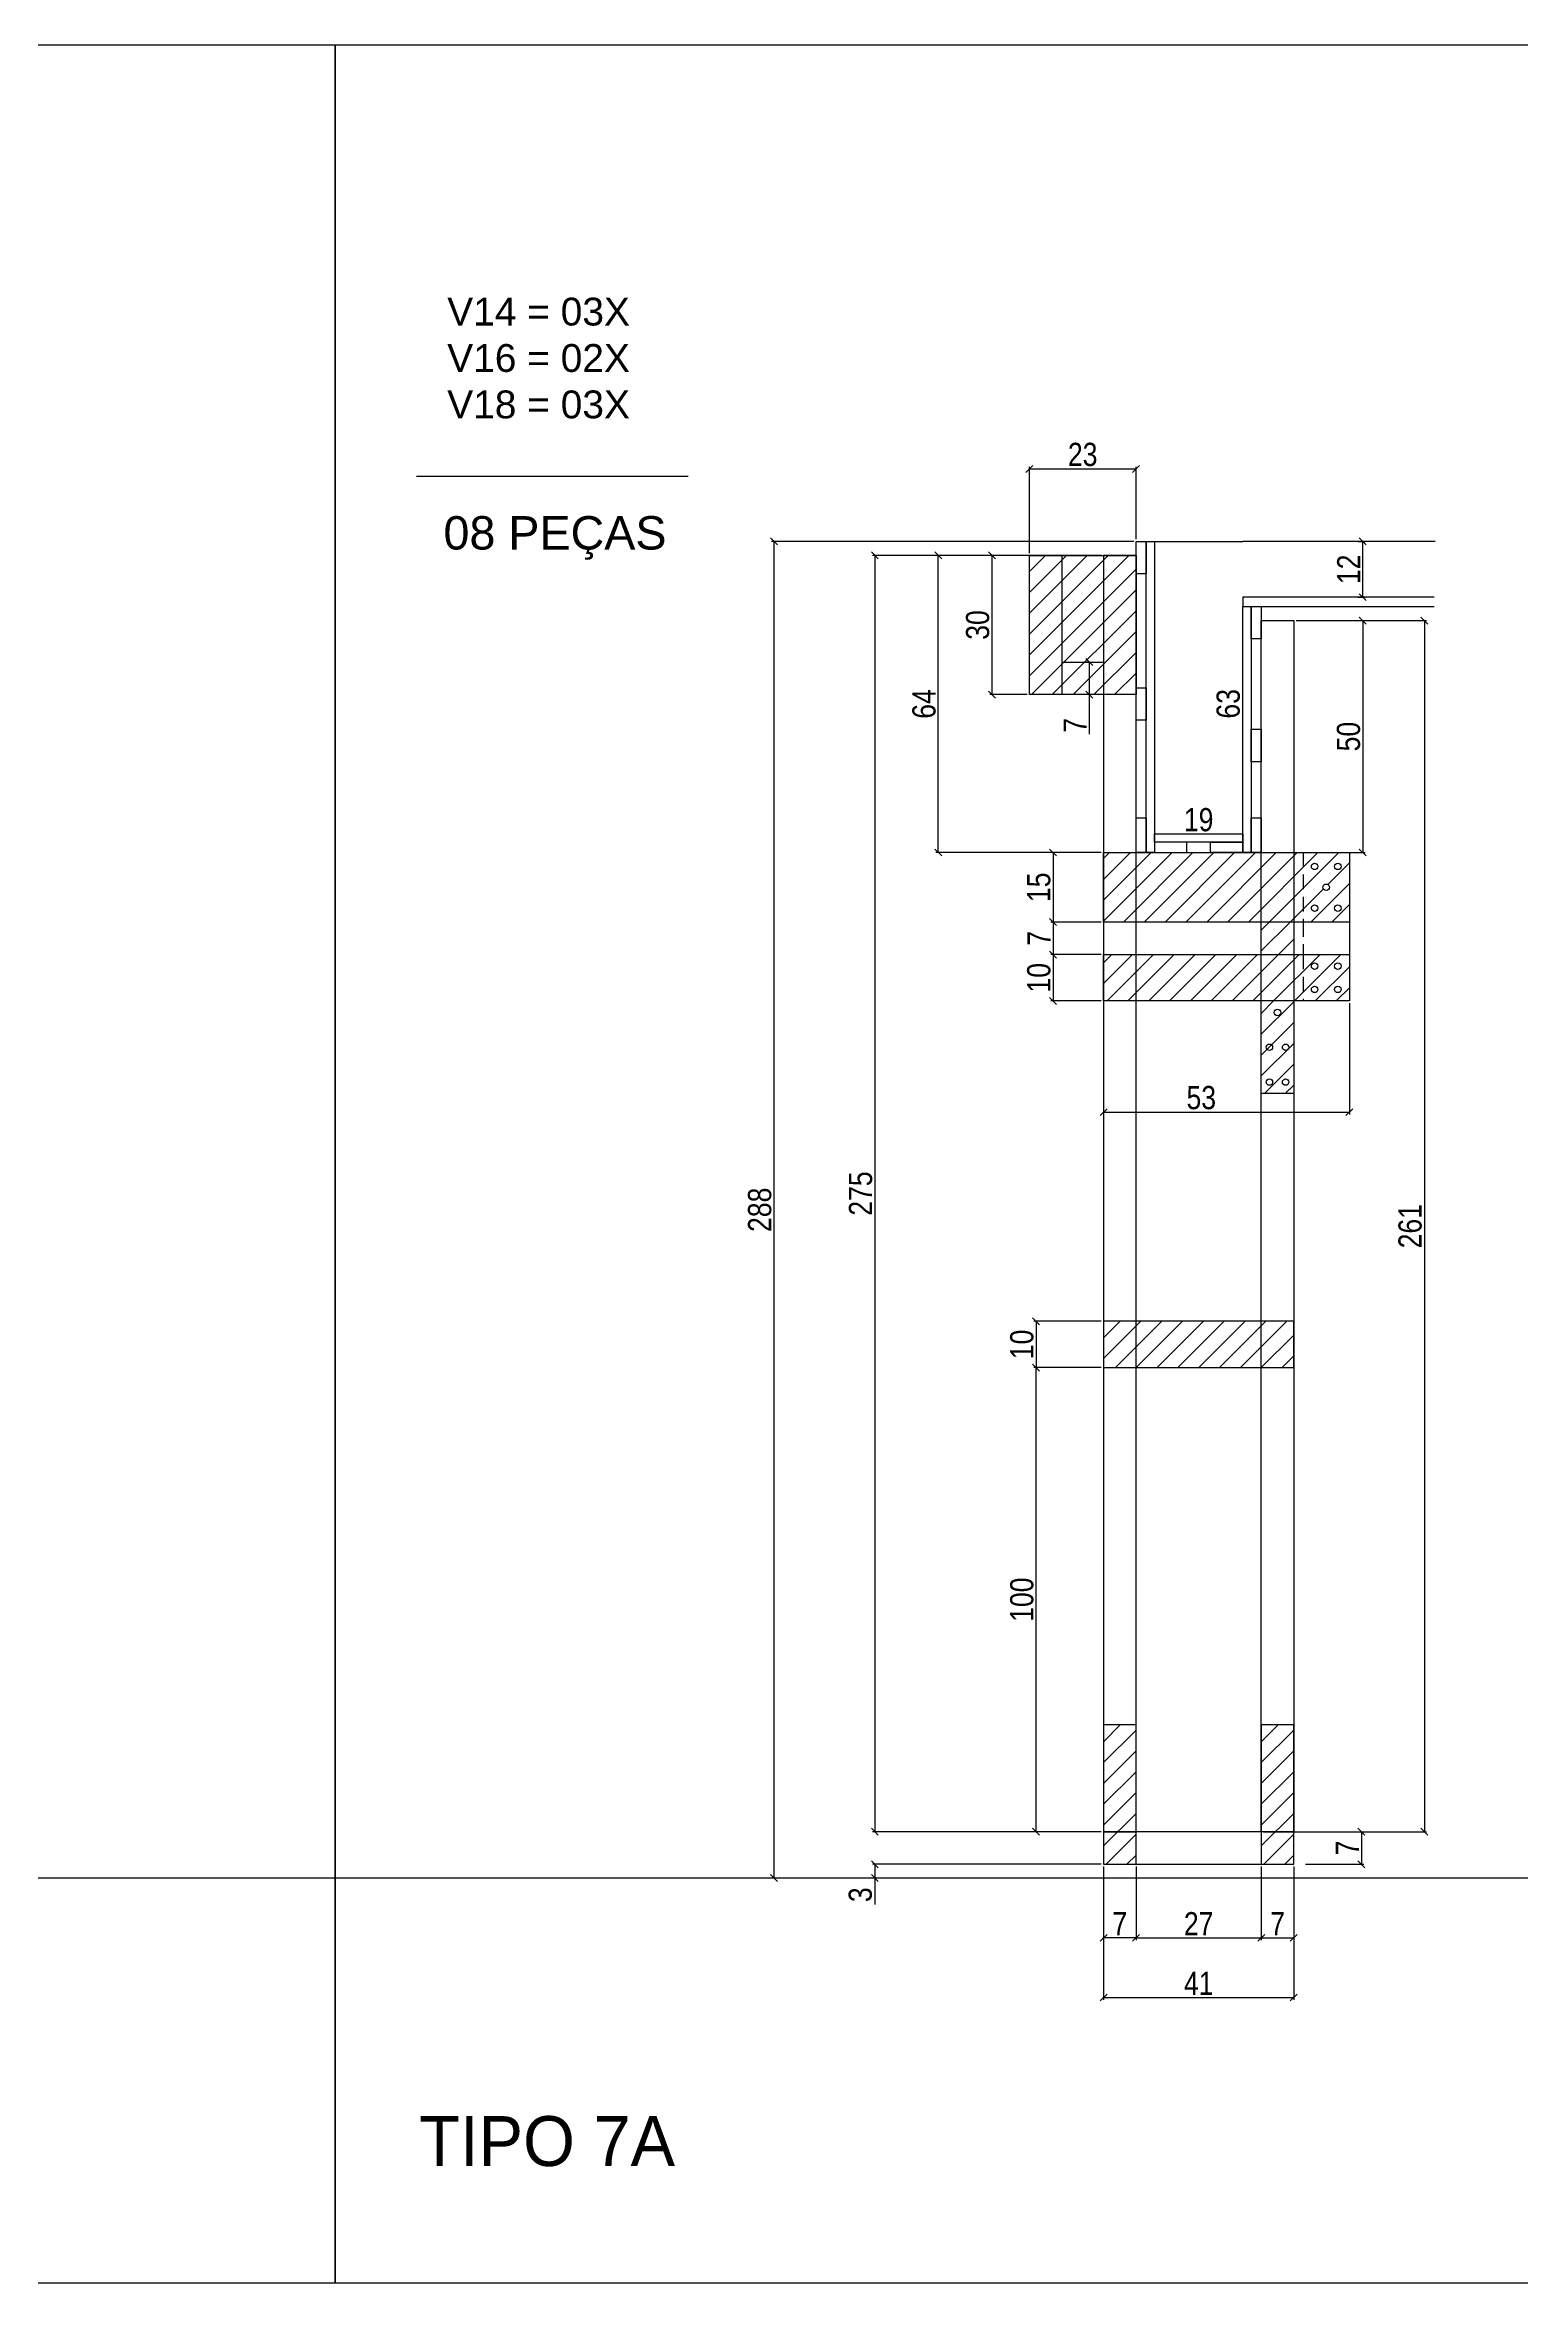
# Model space of a CAD drawing. Extents: x 23583 to 161354, y 153625 to 213918.
# Drawn here: x 30266 to 30903, y 211692 to 212657 of the extents above; entities that cross this region are included whole.
import ezdxf

# ---------------------------------------------------------------- set-up
doc = ezdxf.new("R2010")
doc.units = 0
doc.header["$PDMODE"] = 34
doc.header["$PDSIZE"] = 5
doc.linetypes.add('DASHED2', pattern=[9.525, 6.35, -3.175])
doc.layers.get('0').update_dxf_attribs({"linetype": 'CONTINUOUS'})
doc.layers.get('DEFPOINTS').update_dxf_attribs({"linetype": 'CONTINUOUS'})
for name, color, linetype in [('COTA', 241, 'CONTINUOUS'), ('detalhes', 4, 'CONTINUOUS'), ('HACHURA', 8, 'CONTINUOUS'), ('TIRAS REESCORAMENTO', 252, 'CONTINUOUS'), ('VIGAS', 3, 'CONTINUOUS')]:
    doc.layers.add(name, color=color, linetype=linetype)
doc.styles.add('COTA TECNICA 2X', font='techl___.ttf', dxfattribs={"height": 10})
doc.styles.add('R80-50', font='arial.ttf', dxfattribs={"height": 10})
doc.styles.add('ROMAS860', font='ROMAS860.SHX', dxfattribs={"height": 8.5})
doc.dimstyles.new('SECAO', dxfattribs={"dimscale": 0.333333, "dimtxt": 5, "dimasz": 9, "dimexe": 3, "dimexo": 3, "dimgap": 3, "dimtad": 1, "dimdec": 1, "dimlfac": 0.5, "dimzin": 12, "dimdsep": 46, "dimtxsty": 'COTA TECNICA 2X', "dimblk1": 'OBLIQUE', "dimblk2": 'OBLIQUE', "dimsah": 1, "dimcen": 0.9, "dimclrd": 4, "dimclre": 4, "dimclrt": 240, "dimadec": 1, "dimazin": 3, "dimtfac": 1, "dimtdec": 1, "dimtmove": 0, "dimatfit": 3, "dimfxl": 1, "dimtolj": 1, "dimtzin": 12, "dimarcsym": 0})
pattern_1 = [(45, (7131.006, 13985.694), (-4.49012806, 4.49012806), [])]

# ---------------------------------------------------------------- blocks, each defined once
blk = doc.blocks.new('_Oblique')
at = {"color": 0, "linetype": 'ByBlock', "lineweight": -2}
blk.add_line((-0.5, -0.5), (0.5, 0.5), dxfattribs=at)
blk = doc.blocks.new('*D2964')
at = {"layer": 'DEFPOINTS', "color": 0, "transparency": 16777216}
for p in [(30722.86, 212437.07), (30624.25, 211886.97), (30722.86, 211886.97)]:
    blk.add_point(p, dxfattribs=at)
at = {"layer": 'detalhes', "color": 4, "lineweight": -2, "transparency": 16777216}
for p, q in [((30721.86, 212437.07), (30623.25, 212437.07)), ((30624.25, 212437.07), (30624.25, 211886.97)), ((30721.86, 211886.97), (30623.25, 211886.97))]:
    blk.add_line(p, q, dxfattribs=at)
at = {"layer": 'detalhes', "color": 4, "lineweight": -2, "transparency": 16777216, "xscale": 3, "yscale": 3, "zscale": 3}
for p, rotation in [((30624.25, 212437.07), 90), ((30624.25, 211886.97), 270)]:
    blk.add_blockref('_Oblique', p, dxfattribs=dict(at, rotation=rotation))
at = {"layer": 'detalhes', "color": 240, "transparency": 16777216, "insert": (30618.14, 212162.02), "char_height": 10, "attachment_point": 5, "rotation": 90, "style": 'COTA TECNICA 2X'}
blk.add_mtext('\\A1;275', dxfattribs=at)
blk = doc.blocks.new('*D2965')
at = {"layer": 'DEFPOINTS', "color": 0, "transparency": 16777216}
for p in [(30722.86, 211872.97), (30804.86, 211872.97), (30804.86, 211815.52)]:
    blk.add_point(p, dxfattribs=at)
at = {"layer": 'detalhes', "color": 4, "lineweight": -2, "transparency": 16777216}
for p, q in [((30722.86, 211871.97), (30722.86, 211814.52)), ((30804.86, 211871.97), (30804.86, 211814.52)), ((30722.86, 211815.52), (30804.86, 211815.52))]:
    blk.add_line(p, q, dxfattribs=at)
at = {"layer": 'detalhes', "color": 4, "lineweight": -2, "transparency": 16777216, "xscale": 3, "yscale": 3, "zscale": 3, "rotation": 180}
blk.add_blockref('_Oblique', (30722.86, 211815.52), dxfattribs=at)
at = {"layer": 'detalhes', "color": 4, "lineweight": -2, "transparency": 16777216, "xscale": 3, "yscale": 3, "zscale": 3}
blk.add_blockref('_Oblique', (30804.86, 211815.52), dxfattribs=at)
at = {"layer": 'detalhes', "color": 240, "transparency": 16777216, "insert": (30763.86, 211821.59), "char_height": 10, "attachment_point": 5, "style": 'COTA TECNICA 2X'}
blk.add_mtext('\\A1;41', dxfattribs=at)
blk = doc.blocks.new('*D2966')
at = {"layer": 'DEFPOINTS', "color": 0, "transparency": 16777216}
for p in [(30736.86, 211872.97), (30790.86, 211872.97), (30790.86, 211841.24)]:
    blk.add_point(p, dxfattribs=at)
at = {"layer": 'detalhes', "color": 4, "lineweight": -2, "transparency": 16777216}
for p, q in [((30736.86, 211871.97), (30736.86, 211840.24)), ((30790.86, 211871.97), (30790.86, 211840.24)), ((30736.86, 211841.24), (30790.86, 211841.24))]:
    blk.add_line(p, q, dxfattribs=at)
at = {"layer": 'detalhes', "color": 4, "lineweight": -2, "transparency": 16777216, "xscale": 3, "yscale": 3, "zscale": 3, "rotation": 180}
blk.add_blockref('_Oblique', (30736.86, 211841.24), dxfattribs=at)
at = {"layer": 'detalhes', "color": 4, "lineweight": -2, "transparency": 16777216, "xscale": 3, "yscale": 3, "zscale": 3}
blk.add_blockref('_Oblique', (30790.86, 211841.24), dxfattribs=at)
at = {"layer": 'detalhes', "color": 240, "transparency": 16777216, "insert": (30763.86, 211847.31), "char_height": 10, "attachment_point": 5, "style": 'COTA TECNICA 2X'}
blk.add_mtext('\\A1;27', dxfattribs=at)
blk = doc.blocks.new('*D2967')
at = {"layer": 'DEFPOINTS', "color": 0, "transparency": 16777216}
for p in [(30790.86, 211841.24), (30804.86, 211841.24), (30804.86, 211841.24)]:
    blk.add_point(p, dxfattribs=at)
at = {"layer": 'detalhes', "color": 4, "lineweight": -2, "transparency": 16777216}
blk.add_line((30790.86, 211841.24), (30804.86, 211841.24), dxfattribs=at)
at = {"layer": 'detalhes', "color": 4, "lineweight": -2, "transparency": 16777216, "xscale": 3, "yscale": 3, "zscale": 3, "rotation": 180}
blk.add_blockref('_Oblique', (30790.86, 211841.24), dxfattribs=at)
at = {"layer": 'detalhes', "color": 4, "lineweight": -2, "transparency": 16777216, "xscale": 3, "yscale": 3, "zscale": 3}
blk.add_blockref('_Oblique', (30804.86, 211841.24), dxfattribs=at)
at = {"layer": 'detalhes', "color": 240, "transparency": 16777216, "insert": (30797.86, 211847.31), "char_height": 10, "attachment_point": 5, "style": 'COTA TECNICA 2X'}
blk.add_mtext('\\A1;7', dxfattribs=at)
blk = doc.blocks.new('*D2968')
at = {"layer": 'DEFPOINTS', "color": 0, "transparency": 16777216}
for p in [(30722.86, 211841.24), (30722.86, 211841.24), (30736.86, 211841.24)]:
    blk.add_point(p, dxfattribs=at)
at = {"layer": 'detalhes', "color": 4, "lineweight": -2, "transparency": 16777216}
blk.add_line((30736.86, 211841.24), (30722.86, 211841.24), dxfattribs=at)
at = {"layer": 'detalhes', "color": 4, "lineweight": -2, "transparency": 16777216, "xscale": 3, "yscale": 3, "zscale": 3, "rotation": 180}
blk.add_blockref('_Oblique', (30722.86, 211841.24), dxfattribs=at)
at = {"layer": 'detalhes', "color": 4, "lineweight": -2, "transparency": 16777216, "xscale": 3, "yscale": 3, "zscale": 3}
blk.add_blockref('_Oblique', (30736.86, 211841.24), dxfattribs=at)
at = {"layer": 'detalhes', "color": 240, "transparency": 16777216, "insert": (30729.86, 211847.31), "char_height": 10, "attachment_point": 5, "style": 'COTA TECNICA 2X'}
blk.add_mtext('\\A1;7', dxfattribs=at)
blk = doc.blocks.new('*D2969')
at = {"layer": 'DEFPOINTS', "color": 0, "transparency": 16777216}
for p in [(30722.86, 212106.99), (30693.76, 212086.99), (30722.86, 212086.99)]:
    blk.add_point(p, dxfattribs=at)
at = {"layer": 'detalhes', "color": 4, "lineweight": -2, "transparency": 16777216}
for p, q in [((30721.86, 212106.99), (30692.76, 212106.99)), ((30693.76, 212106.99), (30693.76, 212086.99)), ((30721.86, 212086.99), (30692.76, 212086.99))]:
    blk.add_line(p, q, dxfattribs=at)
at = {"layer": 'detalhes', "color": 4, "lineweight": -2, "transparency": 16777216, "xscale": 3, "yscale": 3, "zscale": 3}
for p, rotation in [((30693.76, 212106.99), 90), ((30693.76, 212086.99), 270)]:
    blk.add_blockref('_Oblique', p, dxfattribs=dict(at, rotation=rotation))
at = {"layer": 'detalhes', "color": 240, "transparency": 16777216, "insert": (30687.66, 212096.99), "char_height": 10, "attachment_point": 5, "rotation": 90, "style": 'COTA TECNICA 2X'}
blk.add_mtext('\\A1;10', dxfattribs=at)
blk = doc.blocks.new('*D2970')
at = {"layer": 'DEFPOINTS', "color": 0, "transparency": 16777216}
for p in [(30651.59, 212437.07), (30722.86, 212437.07), (30722.86, 212309.02)]:
    blk.add_point(p, dxfattribs=at)
at = {"layer": 'detalhes', "color": 4, "lineweight": -2, "transparency": 16777216}
for p, q in [((30721.86, 212437.07), (30650.59, 212437.07)), ((30651.59, 212309.02), (30651.59, 212437.07)), ((30721.86, 212309.02), (30650.59, 212309.02))]:
    blk.add_line(p, q, dxfattribs=at)
at = {"layer": 'detalhes', "color": 4, "lineweight": -2, "transparency": 16777216, "xscale": 3, "yscale": 3, "zscale": 3}
for p, rotation in [((30651.59, 212437.07), 90), ((30651.59, 212309.02), 270)]:
    blk.add_blockref('_Oblique', p, dxfattribs=dict(at, rotation=rotation))
at = {"layer": 'detalhes', "color": 240, "transparency": 16777216, "insert": (30645.49, 212373.04), "char_height": 10, "attachment_point": 5, "rotation": 90, "style": 'COTA TECNICA 2X'}
blk.add_mtext('\\A1;64', dxfattribs=at)
blk = doc.blocks.new('*D2971')
at = {"layer": 'DEFPOINTS', "color": 0, "transparency": 16777216}
for p in [(30804.86, 212408.94), (30804.86, 212309.02), (30834.61, 212309.02)]:
    blk.add_point(p, dxfattribs=at)
at = {"layer": 'detalhes', "color": 4, "lineweight": -2, "transparency": 16777216}
for p, q in [((30805.86, 212408.94), (30835.61, 212408.94)), ((30834.61, 212408.94), (30834.61, 212309.02)), ((30805.86, 212309.02), (30835.61, 212309.02))]:
    blk.add_line(p, q, dxfattribs=at)
at = {"layer": 'detalhes', "color": 4, "lineweight": -2, "transparency": 16777216, "xscale": 3, "yscale": 3, "zscale": 3}
for p, rotation in [((30834.61, 212408.94), 90), ((30834.61, 212309.02), 270)]:
    blk.add_blockref('_Oblique', p, dxfattribs=dict(at, rotation=rotation))
at = {"layer": 'detalhes', "color": 240, "transparency": 16777216, "insert": (30828.5, 212358.98), "char_height": 10, "attachment_point": 5, "rotation": 90, "style": 'COTA TECNICA 2X'}
blk.add_mtext('\\A1;50', dxfattribs=at)
blk = doc.blocks.new('*D2972')
at = {"layer": 'DEFPOINTS', "color": 0, "transparency": 16777216}
for p in [(30736.86, 212443.07), (30580.75, 211866.97), (30722.86, 211866.97)]:
    blk.add_point(p, dxfattribs=at)
at = {"layer": 'detalhes', "color": 4, "lineweight": -2, "transparency": 16777216}
for p, q in [((30735.86, 212443.07), (30579.75, 212443.07)), ((30580.75, 212443.07), (30580.75, 211866.97)), ((30721.86, 211866.97), (30579.75, 211866.97))]:
    blk.add_line(p, q, dxfattribs=at)
at = {"layer": 'detalhes', "color": 4, "lineweight": -2, "transparency": 16777216, "xscale": 3, "yscale": 3, "zscale": 3}
for p, rotation in [((30580.75, 212443.07), 90), ((30580.75, 211866.97), 270)]:
    blk.add_blockref('_Oblique', p, dxfattribs=dict(at, rotation=rotation))
at = {"layer": 'detalhes', "color": 240, "transparency": 16777216, "insert": (30574.65, 212155.02), "char_height": 10, "attachment_point": 5, "rotation": 90, "style": 'COTA TECNICA 2X'}
blk.add_mtext('\\A1;288', dxfattribs=at)
blk = doc.blocks.new('*D2973')
at = {"layer": 'DEFPOINTS', "color": 0, "transparency": 16777216}
for p in [(30624.25, 211866.97), (30722.86, 211872.97), (30722.86, 211866.97)]:
    blk.add_point(p, dxfattribs=at)
at = {"layer": 'detalhes', "color": 4, "lineweight": -2, "transparency": 16777216}
for p, q in [((30721.86, 211872.97), (30623.25, 211872.97)), ((30721.86, 211866.97), (30623.25, 211866.97)), ((30624.25, 211872.97), (30624.25, 211866.97)), ((30624.25, 211866.97), (30624.25, 211855.64))]:
    blk.add_line(p, q, dxfattribs=at)
at = {"layer": 'detalhes', "color": 4, "lineweight": -2, "transparency": 16777216, "xscale": 3, "yscale": 3, "zscale": 3}
for p, rotation in [((30624.25, 211872.97), 90), ((30624.25, 211866.97), 270)]:
    blk.add_blockref('_Oblique', p, dxfattribs=dict(at, rotation=rotation))
at = {"layer": 'detalhes', "color": 240, "transparency": 16777216, "insert": (30618.03, 211859.81), "char_height": 10, "attachment_point": 5, "rotation": 90, "style": 'COTA TECNICA 2X'}
blk.add_mtext('\\A1;3', dxfattribs=at)
blk = doc.blocks.new('*D2974')
at = {"layer": 'DEFPOINTS', "color": 0, "transparency": 16777216}
for p in [(30759.9, 212443.07), (30782.86, 212443.07), (30759.9, 212317.02)]:
    blk.add_point(p, dxfattribs=at)
at = {"layer": 'detalhes', "color": 240, "transparency": 16777216, "insert": (30776.64, 212373.11), "char_height": 10, "attachment_point": 5, "rotation": 90, "style": 'COTA TECNICA 2X'}
blk.add_mtext('\\A1;63', dxfattribs=at)
blk = doc.blocks.new('*D2975')
at = {"layer": 'DEFPOINTS', "color": 0, "transparency": 16777216}
for p in [(30744.86, 212317.02), (30782.86, 212317.02), (30782.86, 212317.02)]:
    blk.add_point(p, dxfattribs=at)
at = {"layer": 'detalhes', "color": 240, "transparency": 16777216, "insert": (30763.86, 212323.1), "char_height": 10, "attachment_point": 5, "style": 'COTA TECNICA 2X'}
blk.add_mtext('\\A1;19', dxfattribs=at)
blk = doc.blocks.new('*D2976')
at = {"layer": 'DEFPOINTS', "color": 0, "transparency": 16777216}
for p in [(30693.76, 212086.99), (30722.86, 212086.99), (30721.86, 211886.97)]:
    blk.add_point(p, dxfattribs=at)
at = {"layer": 'detalhes', "color": 4, "lineweight": -2, "transparency": 16777216}
for p, q in [((30721.86, 212086.99), (30692.76, 212086.99)), ((30693.76, 211886.97), (30693.76, 212086.99)), ((30720.86, 211886.97), (30692.76, 211886.97))]:
    blk.add_line(p, q, dxfattribs=at)
at = {"layer": 'detalhes', "color": 4, "lineweight": -2, "transparency": 16777216, "xscale": 3, "yscale": 3, "zscale": 3}
for p, rotation in [((30693.76, 212086.99), 90), ((30693.76, 211886.97), 270)]:
    blk.add_blockref('_Oblique', p, dxfattribs=dict(at, rotation=rotation))
at = {"layer": 'detalhes', "color": 240, "transparency": 16777216, "insert": (30687.66, 211986.98), "char_height": 10, "attachment_point": 5, "rotation": 90, "style": 'COTA TECNICA 2X'}
blk.add_mtext('\\A1;100', dxfattribs=at)
blk = doc.blocks.new('*D2977')
at = {"layer": 'DEFPOINTS', "color": 0, "transparency": 16777216}
for p in [(30722.86, 212269.02), (30828.86, 212245.02), (30828.86, 212197.1)]:
    blk.add_point(p, dxfattribs=at)
at = {"layer": 'detalhes', "color": 4, "lineweight": -2, "transparency": 16777216}
for p, q in [((30722.86, 212268.02), (30722.86, 212196.1)), ((30828.86, 212244.02), (30828.86, 212196.1)), ((30722.86, 212197.1), (30828.86, 212197.1))]:
    blk.add_line(p, q, dxfattribs=at)
at = {"layer": 'detalhes', "color": 4, "lineweight": -2, "transparency": 16777216, "xscale": 3, "yscale": 3, "zscale": 3, "rotation": 180}
blk.add_blockref('_Oblique', (30722.86, 212197.1), dxfattribs=at)
at = {"layer": 'detalhes', "color": 4, "lineweight": -2, "transparency": 16777216, "xscale": 3, "yscale": 3, "zscale": 3}
blk.add_blockref('_Oblique', (30828.86, 212197.1), dxfattribs=at)
at = {"layer": 'detalhes', "color": 240, "transparency": 16777216, "insert": (30764.99, 212203.31), "char_height": 10, "attachment_point": 5, "style": 'COTA TECNICA 2X'}
blk.add_mtext('\\A1;53', dxfattribs=at)
blk = doc.blocks.new('*D2978')
at = {"layer": 'DEFPOINTS', "color": 0, "transparency": 16777216}
for p in [(30831.46, 212443.07), (30834.61, 212443.07), (30831.46, 212419.07)]:
    blk.add_point(p, dxfattribs=at)
at = {"layer": 'detalhes', "color": 4, "lineweight": -2, "transparency": 16777216}
for p, q in [((30832.46, 212443.07), (30835.61, 212443.07)), ((30834.61, 212419.07), (30834.61, 212443.07)), ((30832.46, 212419.07), (30835.61, 212419.07))]:
    blk.add_line(p, q, dxfattribs=at)
at = {"layer": 'detalhes', "color": 4, "lineweight": -2, "transparency": 16777216, "xscale": 3, "yscale": 3, "zscale": 3}
for p, rotation in [((30834.61, 212443.07), 90), ((30834.61, 212419.07), 270)]:
    blk.add_blockref('_Oblique', p, dxfattribs=dict(at, rotation=rotation))
at = {"layer": 'detalhes', "color": 240, "transparency": 16777216, "insert": (30828.55, 212431.07), "char_height": 10, "attachment_point": 5, "rotation": 90, "style": 'COTA TECNICA 2X'}
blk.add_mtext('\\A1;12', dxfattribs=at)
blk = doc.blocks.new('*D2979')
at = {"layer": 'DEFPOINTS', "color": 0, "transparency": 16777216}
for p in [(30805.86, 212408.94), (30805.86, 211886.97), (30861.15, 211886.97)]:
    blk.add_point(p, dxfattribs=at)
at = {"layer": 'detalhes', "color": 4, "lineweight": -2, "transparency": 16777216}
for p, q in [((30806.86, 212408.94), (30862.15, 212408.94)), ((30861.15, 212408.94), (30861.15, 211886.97)), ((30806.86, 211886.97), (30862.15, 211886.97))]:
    blk.add_line(p, q, dxfattribs=at)
at = {"layer": 'detalhes', "color": 4, "lineweight": -2, "transparency": 16777216, "xscale": 3, "yscale": 3, "zscale": 3}
for p, rotation in [((30861.15, 212408.94), 90), ((30861.15, 211886.97), 270)]:
    blk.add_blockref('_Oblique', p, dxfattribs=dict(at, rotation=rotation))
at = {"layer": 'detalhes', "color": 240, "transparency": 16777216, "insert": (30855.05, 212147.96), "char_height": 10, "attachment_point": 5, "rotation": 90, "style": 'COTA TECNICA 2X'}
blk.add_mtext('\\A1;261', dxfattribs=at)
blk = doc.blocks.new('*D2980')
at = {"layer": 'DEFPOINTS', "color": 0, "transparency": 16777216}
for p in [(30790.86, 211886.97), (30808.91, 211872.97), (30834.01, 211872.97)]:
    blk.add_point(p, dxfattribs=at)
at = {"layer": 'detalhes', "color": 4, "lineweight": -2, "transparency": 16777216}
for p, q in [((30791.86, 211886.97), (30835.01, 211886.97)), ((30834.01, 211886.97), (30834.01, 211872.97)), ((30809.91, 211872.97), (30835.01, 211872.97))]:
    blk.add_line(p, q, dxfattribs=at)
at = {"layer": 'detalhes', "color": 4, "lineweight": -2, "transparency": 16777216, "xscale": 3, "yscale": 3, "zscale": 3}
for p, rotation in [((30834.01, 211886.97), 90), ((30834.01, 211872.97), 270)]:
    blk.add_blockref('_Oblique', p, dxfattribs=dict(at, rotation=rotation))
at = {"layer": 'detalhes', "color": 240, "transparency": 16777216, "insert": (30827.93, 211879.97), "char_height": 10, "attachment_point": 5, "rotation": 90, "style": 'COTA TECNICA 2X'}
blk.add_mtext('\\A1;7', dxfattribs=at)
blk = doc.blocks.new('*D2981')
at = {"layer": 'DEFPOINTS', "color": 0, "transparency": 16777216}
for p in [(30722.86, 212309.02), (30701.09, 212279.02), (30722.86, 212279.02)]:
    blk.add_point(p, dxfattribs=at)
at = {"layer": 'detalhes', "color": 4, "lineweight": -2, "transparency": 16777216}
for p, q in [((30721.86, 212309.02), (30700.09, 212309.02)), ((30701.09, 212309.02), (30701.09, 212279.02)), ((30721.86, 212279.02), (30700.09, 212279.02))]:
    blk.add_line(p, q, dxfattribs=at)
at = {"layer": 'detalhes', "color": 4, "lineweight": -2, "transparency": 16777216, "xscale": 3, "yscale": 3, "zscale": 3}
for p, rotation in [((30701.09, 212309.02), 90), ((30701.09, 212279.02), 270)]:
    blk.add_blockref('_Oblique', p, dxfattribs=dict(at, rotation=rotation))
at = {"layer": 'detalhes', "color": 240, "transparency": 16777216, "insert": (30694.98, 212294.02), "char_height": 10, "attachment_point": 5, "rotation": 90, "style": 'COTA TECNICA 2X'}
blk.add_mtext('\\A1;15', dxfattribs=at)
blk = doc.blocks.new('*D2982')
at = {"layer": 'DEFPOINTS', "color": 0, "transparency": 16777216}
for p in [(30722.86, 212265.02), (30701.09, 212245.02), (30722.86, 212245.02)]:
    blk.add_point(p, dxfattribs=at)
at = {"layer": 'detalhes', "color": 4, "lineweight": -2, "transparency": 16777216}
for p, q in [((30721.86, 212265.02), (30700.09, 212265.02)), ((30701.09, 212265.02), (30701.09, 212245.02)), ((30721.86, 212245.02), (30700.09, 212245.02))]:
    blk.add_line(p, q, dxfattribs=at)
at = {"layer": 'detalhes', "color": 4, "lineweight": -2, "transparency": 16777216, "xscale": 3, "yscale": 3, "zscale": 3}
for p, rotation in [((30701.09, 212265.02), 90), ((30701.09, 212245.02), 270)]:
    blk.add_blockref('_Oblique', p, dxfattribs=dict(at, rotation=rotation))
at = {"layer": 'detalhes', "color": 240, "transparency": 16777216, "insert": (30694.99, 212255.02), "char_height": 10, "attachment_point": 5, "rotation": 90, "style": 'COTA TECNICA 2X'}
blk.add_mtext('\\A1;10', dxfattribs=at)
blk = doc.blocks.new('*D2983')
at = {"layer": 'DEFPOINTS', "color": 0, "transparency": 16777216}
for p in [(30722.86, 212279.02), (30701.09, 212265.02), (30722.86, 212265.02)]:
    blk.add_point(p, dxfattribs=at)
at = {"layer": 'detalhes', "color": 4, "lineweight": -2, "transparency": 16777216}
for p, q in [((30721.86, 212279.02), (30700.09, 212279.02)), ((30701.09, 212279.02), (30701.09, 212265.02)), ((30721.86, 212265.02), (30700.09, 212265.02))]:
    blk.add_line(p, q, dxfattribs=at)
at = {"layer": 'detalhes', "color": 4, "lineweight": -2, "transparency": 16777216, "xscale": 3, "yscale": 3, "zscale": 3}
for p, rotation in [((30701.09, 212279.02), 90), ((30701.09, 212265.02), 270)]:
    blk.add_blockref('_Oblique', p, dxfattribs=dict(at, rotation=rotation))
at = {"layer": 'detalhes', "color": 240, "transparency": 16777216, "insert": (30695.01, 212272.02), "char_height": 10, "attachment_point": 5, "rotation": 90, "style": 'COTA TECNICA 2X'}
blk.add_mtext('\\A1;7', dxfattribs=at)
blk = doc.blocks.new('*D2984')
at = {"layer": 'DEFPOINTS', "color": 0, "transparency": 16777216}
for p in [(30674.82, 212437.07), (30690.86, 212437.07), (30690.86, 212377.07)]:
    blk.add_point(p, dxfattribs=at)
at = {"layer": 'detalhes', "color": 4, "lineweight": -2, "transparency": 16777216}
for p, q in [((30689.86, 212437.07), (30673.82, 212437.07)), ((30674.82, 212377.07), (30674.82, 212437.07)), ((30689.86, 212377.07), (30673.82, 212377.07))]:
    blk.add_line(p, q, dxfattribs=at)
at = {"layer": 'detalhes', "color": 4, "lineweight": -2, "transparency": 16777216, "xscale": 3, "yscale": 3, "zscale": 3}
for p, rotation in [((30674.82, 212437.07), 90), ((30674.82, 212377.07), 270)]:
    blk.add_blockref('_Oblique', p, dxfattribs=dict(at, rotation=rotation))
at = {"layer": 'detalhes', "color": 240, "transparency": 16777216, "insert": (30668.6, 212407.07), "char_height": 10, "attachment_point": 5, "rotation": 90, "style": 'COTA TECNICA 2X'}
blk.add_mtext('\\A1;30', dxfattribs=at)
blk = doc.blocks.new('*D2985')
at = {"layer": 'DEFPOINTS', "color": 0, "transparency": 16777216}
for p in [(30736.86, 212474.31), (30690.86, 212437.07), (30736.86, 212443.07)]:
    blk.add_point(p, dxfattribs=at)
at = {"layer": 'detalhes', "color": 4, "lineweight": -2, "transparency": 16777216}
for p, q in [((30690.86, 212438.07), (30690.86, 212475.31)), ((30736.86, 212444.07), (30736.86, 212475.31)), ((30690.86, 212474.31), (30736.86, 212474.31))]:
    blk.add_line(p, q, dxfattribs=at)
at = {"layer": 'detalhes', "color": 4, "lineweight": -2, "transparency": 16777216, "xscale": 3, "yscale": 3, "zscale": 3, "rotation": 180}
blk.add_blockref('_Oblique', (30690.86, 212474.31), dxfattribs=at)
at = {"layer": 'detalhes', "color": 4, "lineweight": -2, "transparency": 16777216, "xscale": 3, "yscale": 3, "zscale": 3}
blk.add_blockref('_Oblique', (30736.86, 212474.31), dxfattribs=at)
at = {"layer": 'detalhes', "color": 240, "transparency": 16777216, "insert": (30713.86, 212480.53), "char_height": 10, "attachment_point": 5, "style": 'COTA TECNICA 2X'}
blk.add_mtext('\\A1;23', dxfattribs=at)
blk = doc.blocks.new('*D2986')
at = {"layer": 'DEFPOINTS', "color": 0, "transparency": 16777216}
for p in [(30717.23, 212391.07), (30716.67, 212377.07), (30717.23, 212377.07)]:
    blk.add_point(p, dxfattribs=at)
at = {"layer": 'detalhes', "color": 4, "lineweight": -2, "transparency": 16777216}
for p, q in [((30716.23, 212391.07), (30715.67, 212391.07)), ((30716.67, 212391.07), (30716.67, 212377.07)), ((30716.23, 212377.07), (30715.67, 212377.07)), ((30716.67, 212377.07), (30716.67, 212359.96))]:
    blk.add_line(p, q, dxfattribs=at)
at = {"layer": 'detalhes', "color": 4, "lineweight": -2, "transparency": 16777216, "xscale": 3, "yscale": 3, "zscale": 3}
for p, rotation in [((30716.67, 212391.07), 90), ((30716.67, 212377.07), 270)]:
    blk.add_blockref('_Oblique', p, dxfattribs=dict(at, rotation=rotation))
at = {"layer": 'detalhes', "color": 240, "transparency": 16777216, "insert": (30710.59, 212363.82), "char_height": 10, "attachment_point": 5, "rotation": 90, "style": 'COTA TECNICA 2X'}
blk.add_mtext('\\A1;7', dxfattribs=at)

msp = doc.modelspace()

# ---------------------------------------------------------------- hatches: boundary and pattern name
at = {"layer": 'COTA'}
h = msp.add_hatch(dxfattribs=at)
h.set_pattern_fill('ANSI31', color=256, scale=2, style=0)
h.set_pattern_definition([(45, (11079.93, 207313.293), (-4.490128, 4.490128), [])])
h.paths.add_polyline_path([(30736.86, 212377.07), (30690.86, 212377.07), (30690.86, 212437.07), (30736.86, 212437.07)])
h = msp.add_hatch(dxfattribs=at)
h.set_pattern_fill('ANSI31', color=256, scale=2, style=0)
h.set_pattern_definition(pattern_1)
h.paths.add_polyline_path([(30828.86, 212309.02), (30722.86, 212309.02), (30722.86, 212279.02), (30828.86, 212279.02)])
edge = h.paths.add_edge_path(flags=16)
edge.add_arc((30813.86, 212285.02), 1.4, 0, 360)
edge = h.paths.add_edge_path(flags=16)
edge.add_arc((30818.86, 212294.02), 1.4, 0, 360)
edge = h.paths.add_edge_path(flags=16)
edge.add_arc((30813.86, 212303.02), 1.4, 0, 360)
edge = h.paths.add_edge_path(flags=16)
edge.add_arc((30823.86, 212285.02), 1.4, 0, 360)
edge = h.paths.add_edge_path(flags=16)
edge.add_arc((30823.86, 212303.02), 1.4, 0, 360)
h = msp.add_hatch(dxfattribs=at)
h.set_pattern_fill('ANSI31', color=256, scale=2, style=0)
h.set_pattern_definition(pattern_1)
h.paths.add_polyline_path([(30790.86, 212279.02), (30790.86, 212265.02), (30804.86, 212265.02), (30804.86, 212279.02)])
h = msp.add_hatch(dxfattribs=at)
h.set_pattern_fill('ANSI31', color=256, scale=2, style=0)
h.set_pattern_definition(pattern_1)
h.paths.add_polyline_path([(30828.86, 212265.02), (30722.86, 212265.02), (30722.86, 212245.02), (30828.86, 212245.02)])
edge = h.paths.add_edge_path(flags=16)
edge.add_arc((30813.86, 212260.02), 1.4, 0, 360)
edge = h.paths.add_edge_path(flags=16)
edge.add_arc((30813.86, 212250.02), 1.4, 0, 360)
edge = h.paths.add_edge_path(flags=16)
edge.add_arc((30823.86, 212260.02), 1.4, 0, 360)
edge = h.paths.add_edge_path(flags=16)
edge.add_arc((30823.86, 212250.02), 1.4, 0, 360)
h = msp.add_hatch(dxfattribs=at)
h.set_pattern_fill('ANSI31', color=256, scale=2, style=0)
h.set_pattern_definition(pattern_1)
h.paths.add_polyline_path([(30790.86, 212205.08), (30804.86, 212205.08), (30804.86, 212245.02), (30790.86, 212245.02)])
h = msp.add_hatch(dxfattribs=at)
h.set_pattern_fill('ANSI31', color=256, scale=2, style=0)
h.set_pattern_definition(pattern_1)
h.paths.add_polyline_path([(30804.86, 212106.99), (30722.86, 212106.99), (30722.86, 212086.99), (30804.86, 212086.99)])
h = msp.add_hatch(dxfattribs=at)
h.set_pattern_fill('ANSI31', color=256, scale=2, style=0)
h.set_pattern_definition([(45, (10878.639, 206063.7836), (-4.490128, 4.490128), [])])
h.paths.add_polyline_path([(30722.86, 211872.97), (30736.86, 211872.97), (30736.86, 211932.97), (30722.86, 211932.97)])
h = msp.add_hatch(dxfattribs=at)
h.set_pattern_fill('ANSI31', color=256, scale=2, style=0)
h.set_pattern_definition([(45, (10946.639, 206063.7836), (-4.490128, 4.490128), [])])
h.paths.add_polyline_path([(30790.86, 211872.97), (30804.86, 211872.97), (30804.86, 211932.97), (30790.86, 211932.97)])

# ---------------------------------------------------------------- linework, layer by layer
at = {"linetype": 'Continuous'}
for p, q in [((30704.86, 212437.07), (30704.86, 212377.07)), ((30704.86, 212391.07), (30722.86, 212391.07)), ((30828.86, 212279.02), (30828.86, 212265.02))]:
    msp.add_line(p, q, dxfattribs=at)
msp.add_line((30804.86, 212205.08), (30790.86, 212205.08))
for points in [[(30736.86, 212377.07), (30690.86, 212377.07), (30690.86, 212437.07), (30736.86, 212437.07)], [(30722.86, 211886.97), (30736.86, 211886.97), (30736.86, 212437.07), (30722.86, 212437.07)], [(30804.86, 211886.97), (30790.86, 211886.97), (30790.86, 212408.94), (30804.86, 212408.94)], [(30828.86, 212279.02), (30722.86, 212279.02), (30722.86, 212309.02), (30828.86, 212309.02)], [(30828.86, 212245.02), (30722.86, 212245.02), (30722.86, 212265.02), (30828.86, 212265.02)], [(30722.86, 211872.97), (30736.86, 211872.97), (30736.86, 211932.97), (30722.86, 211932.97)], [(30790.86, 211872.97), (30804.86, 211872.97), (30804.86, 211932.97), (30790.86, 211932.97)]]:
    msp.add_lwpolyline(points, close=True, dxfattribs=at)
for points in [[(30722.86, 212086.99), (30804.86, 212086.99), (30804.86, 212106.99), (30722.86, 212106.99), (30722.86, 212086.99)], [(30744.86, 211872.97), (30804.86, 211872.97), (30804.86, 211886.97), (30722.86, 211886.97), (30722.86, 211872.97), (30744.86, 211872.97)]]:
    msp.add_lwpolyline(points, dxfattribs=at)
for centre in [(30813.86, 212303.02), (30823.86, 212303.02), (30818.86, 212294.02), (30813.86, 212285.02), (30823.86, 212285.02), (30813.86, 212260.02), (30823.86, 212260.02), (30813.86, 212250.02), (30823.86, 212250.02), (30797.86, 212240.02), (30794.36, 212225.05), (30801.36, 212225.05), (30794.36, 212210.08), (30801.36, 212210.08)]:
    msp.add_circle(centre, 1.4)
at = {"layer": 'COTA', "linetype": 'DASHED2'}
for p, q in [((30808.86, 212309.02), (30808.86, 212279.02)), ((30808.86, 212279.02), (30808.86, 212265.02)), ((30808.86, 212265.02), (30808.86, 212245.02))]:
    msp.add_line(p, q, dxfattribs=at)
at = {"layer": 'HACHURA', "color": 7}
msp.add_line((30426.6, 212471.28), (30543.75, 212471.28), dxfattribs=at)
at = {"layer": 'TIRAS REESCORAMENTO', "linetype": 'ByBlock'}
for p, q in [((30744.86, 212443.07), (30782.86, 212443.07)), ((30865.82, 212443.07), (30782.86, 212443.07)), ((30782.86, 212415.07), (30865.34, 212415.07)), ((34975.73, 211866.97), (29767.28, 211866.97))]:
    msp.add_line(p, q, dxfattribs=at)
for points in [[(30736.86, 212443.07), (30741.26, 212443.07), (30741.26, 212429.07), (30736.86, 212429.07)], [(30786.46, 212415.07), (30790.86, 212415.07), (30790.86, 212401.07), (30786.46, 212401.07)], [(30736.86, 212380.04), (30741.26, 212380.04), (30741.26, 212366.04), (30736.86, 212366.04)], [(30786.46, 212362.1), (30790.86, 212362.1), (30790.86, 212348.1), (30786.46, 212348.1)], [(30736.86, 212324.02), (30741.26, 212324.02), (30741.26, 212309.02), (30736.86, 212309.02)], [(30786.46, 212324.02), (30790.86, 212324.02), (30790.86, 212309.02), (30786.46, 212309.02)], [(30782.86, 212313.42), (30744.86, 212313.42), (30744.86, 212317.02), (30782.86, 212317.02)], [(30758.82, 212309.02), (30758.82, 212313.42), (30744.86, 212313.42), (30744.86, 212309.02)], [(30768.89, 212309.02), (30768.89, 212313.42), (30782.86, 212313.42), (30782.86, 212309.02)]]:
    msp.add_lwpolyline(points, close=True, dxfattribs=at)
for points in [[(30744.86, 212309.02), (30741.26, 212309.02), (30741.26, 212443.07), (30744.86, 212443.07), (30744.86, 212309.02)], [(30865.34, 212419.07), (30782.86, 212419.07), (30782.86, 212415.07), (30865.34, 212415.07)], [(30786.46, 212309.02), (30782.86, 212309.02), (30782.86, 212415.07), (30786.46, 212415.07), (30786.46, 212309.02)]]:
    msp.add_lwpolyline(points, dxfattribs=at)
at = {"layer": 'VIGAS'}
for points in [[(30391.56, 211692.36), (29767.28, 211692.36), (29767.28, 212657.15), (30391.56, 212657.15)], [(31015.84, 211692.36), (30391.56, 211692.36), (30391.56, 212657.15), (31015.84, 212657.15)]]:
    msp.add_lwpolyline(points, close=True, dxfattribs=at)

# ---------------------------------------------------------------- texts
at = {"layer": 'COTA', "color": 5, "style": 'ROMAS860'}
msp.add_text('TIPO 7A', height=21.505, dxfattribs=at).set_placement((30427.85, 211742.88))
at = {"layer": 'VIGAS', "color": 7, "attachment_point": 1, "style": 'R80-50'}
for s, width, insert, char_height in [('V14 = 03X\\PV16 = 02X\\PV18 = 03X', 124.324, (30439.9, 212548.15), 12), ('08 PEÇAS', 162.221, (30438.28, 212453.99), 14.4)]:
    msp.add_mtext_dynamic_manual_height_columns(s, width=width, gutter_width=50, heights=[0], dxfattribs=dict(at, insert=insert, char_height=char_height))

# ---------------------------------------------------------------- dimensions: what is measured, and where the dimension line sits
at = {"layer": 'detalhes', "color": 3}
for base, p1, p2, picture, middle in [((30736.86, 212474.31), (30690.86, 212437.07), (30736.86, 212443.07), '*D2985', (30713.86, 212480.53)), ((30722.86, 211841.24), (30736.86, 211841.24), (30722.86, 211841.24), '*D2968', (30729.86, 211847.31))]:
    dim = msp.add_linear_dim(base=base, p1=p1, p2=p2, dimstyle='SECAO', dxfattribs=at)
    dim.commit()
    dim.dimension.update_dxf_attribs({"geometry": picture, "text_midpoint": middle})
for base, p1, p2, picture, middle in [((30580.7458, 211866.9742), (30736.8576, 212443.0674), (30722.8576, 211866.9742), '*D2972', (30574.6507, 212155.0208)), ((30624.2492, 211886.9742), (30722.8576, 212437.0674), (30722.8576, 211886.9742), '*D2964', (30618.1396, 212162.0208)), ((30651.59, 212437.07), (30722.86, 212309.02), (30722.86, 212437.07), '*D2970', (30645.49, 212373.04)), ((30674.82, 212437.07), (30690.86, 212377.07), (30690.86, 212437.07), '*D2984', (30668.6, 212407.07)), ((30834.61, 212443.07), (30831.46, 212419.07), (30831.46, 212443.07), '*D2978', (30828.55, 212431.07)), ((30834.61, 212309.02), (30804.86, 212408.94), (30804.86, 212309.02), '*D2971', (30828.5, 212358.98)), ((30861.15, 211886.97), (30805.86, 212408.94), (30805.86, 211886.97), '*D2979', (30855.05, 212147.96)), ((30701.09, 212279.02), (30722.86, 212309.02), (30722.86, 212279.02), '*D2981', (30694.98, 212294.02)), ((30701.09, 212265.02), (30722.86, 212279.02), (30722.86, 212265.02), '*D2983', (30695.01, 212272.02)), ((30701.09, 212245.02), (30722.86, 212265.02), (30722.86, 212245.02), '*D2982', (30694.99, 212255.02)), ((30693.76, 212086.99), (30722.86, 212106.99), (30722.86, 212086.99), '*D2969', (30687.66, 212096.99)), ((30693.76, 212086.99), (30721.86, 211886.97), (30722.86, 212086.99), '*D2976', (30687.66, 211986.98)), ((30834.01, 211872.97), (30790.86, 211886.97), (30808.91, 211872.97), '*D2980', (30827.93, 211879.97)), ((30624.25, 211866.97), (30722.86, 211872.97), (30722.86, 211866.97), '*D2973', (30618.03, 211859.81))]:
    dim = msp.add_linear_dim(base=base, p1=p1, p2=p2, angle=90, dimstyle='SECAO', dxfattribs=at)
    dim.commit()
    dim.dimension.update_dxf_attribs({"geometry": picture, "text_midpoint": middle})
dim = msp.add_linear_dim(base=(30782.86, 212443.07), p1=(30759.9, 212317.02), p2=(30759.9, 212443.07), angle=90, dimstyle='SECAO', override={"dimse1": 1, "dimse2": 1, "dimsd1": 1, "dimsd2": 1}, dxfattribs=at)
dim.commit()
dim.dimension.update_dxf_attribs({"geometry": '*D2974', "text_midpoint": (30782.86, 212373.11), "dimtype": 160})
dim = msp.add_linear_dim(base=(30716.67, 212377.07), p1=(30717.23, 212391.07), p2=(30717.23, 212377.07), angle=90, dimstyle='SECAO', dxfattribs=at)
dim.commit()
dim.dimension.update_dxf_attribs({"geometry": '*D2986', "text_midpoint": (30716.67, 212363.82), "dimtype": 160})
dim = msp.add_linear_dim(base=(30782.86, 212317.02), p1=(30744.86, 212317.02), p2=(30782.86, 212317.02), dimstyle='SECAO', override={"dimse1": 1, "dimse2": 1, "dimsd1": 1, "dimsd2": 1}, dxfattribs=at)
dim.commit()
dim.dimension.update_dxf_attribs({"geometry": '*D2975', "text_midpoint": (30763.86, 212317.02), "dimtype": 160})
for base, p1, p2, picture, middle in [((30828.86, 212197.1), (30722.86, 212269.02), (30828.86, 212245.02), '*D2977', (30764.99, 212197.1)), ((30804.86, 211815.52), (30722.86, 211872.97), (30804.86, 211872.97), '*D2965', (30763.86, 211815.52)), ((30790.86, 211841.24), (30736.86, 211872.97), (30790.86, 211872.97), '*D2966', (30763.86, 211841.24)), ((30804.86, 211841.24), (30790.86, 211841.24), (30804.86, 211841.24), '*D2967', (30797.86, 211841.24))]:
    dim = msp.add_linear_dim(base=base, p1=p1, p2=p2, dimstyle='SECAO', dxfattribs=at)
    dim.commit()
    dim.dimension.update_dxf_attribs({"geometry": picture, "text_midpoint": middle, "dimtype": 160})

doc.saveas('drawing.dxf')
